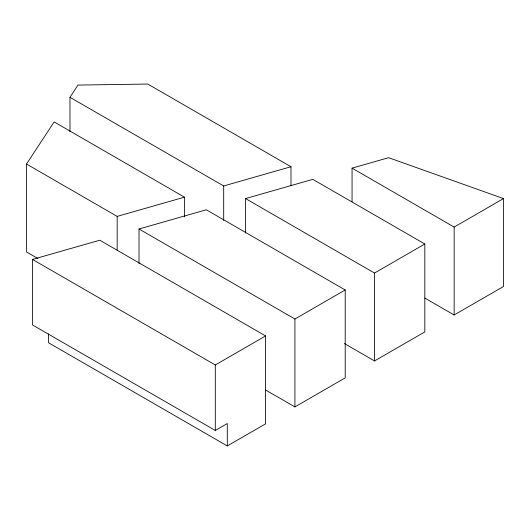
<?xml version="1.0" encoding="UTF-8"?>
<svg xmlns="http://www.w3.org/2000/svg" width="530" height="530" viewBox="0 0 530 530"><rect width="100%" height="100%" fill="white"/><g stroke="black" fill="none" stroke-linecap="round" stroke-linejoin="round"><path stroke-width="0.79" d="M69.98 131.824L69.98 97.315L77.956 85.078L147.771 84.051L290.983 166.731L290.983 185.626M37.922 258.541L26.5 251.942L26.5 164.042L54.153 121.926L184.46 197.167L184.46 216.883M227.297 445.949L227.297 423.543L215.299 430.466L32.489 324.93L32.489 259.428L215.299 364.971L265.59 335.934L265.59 423.841L227.297 445.949L48.548 342.751L48.548 333.946M139.012 263.503L139.012 229L294.912 319.007L345.202 289.97L345.202 377.877L294.912 406.908L265.59 389.981M245.536 233.074L245.536 198.571L374.525 273.043L424.822 244.005L424.822 331.906L374.525 360.943L344.427 343.566M352.059 201.817L352.059 168.136L454.144 227.072L503.5 198.578L503.5 286.485L454.144 314.979L424.875 298.079M26.5 164.042L117.17 216.386L184.46 197.167M69.98 97.315L223.693 185.957L290.983 166.731M32.489 259.428L99.786 240.209L265.59 335.934M139.012 229L206.302 209.774L345.202 289.97M245.536 198.571L312.826 179.345L424.822 244.005M352.059 168.136L388.603 157.695L503.5 198.578M454.144 227.072L454.144 314.979M374.525 273.043L374.525 360.943M294.912 319.007L294.912 406.908M223.693 185.957L223.693 220.46M215.299 364.971L215.299 430.466M117.17 216.386L117.17 250.074"/></g></svg>
